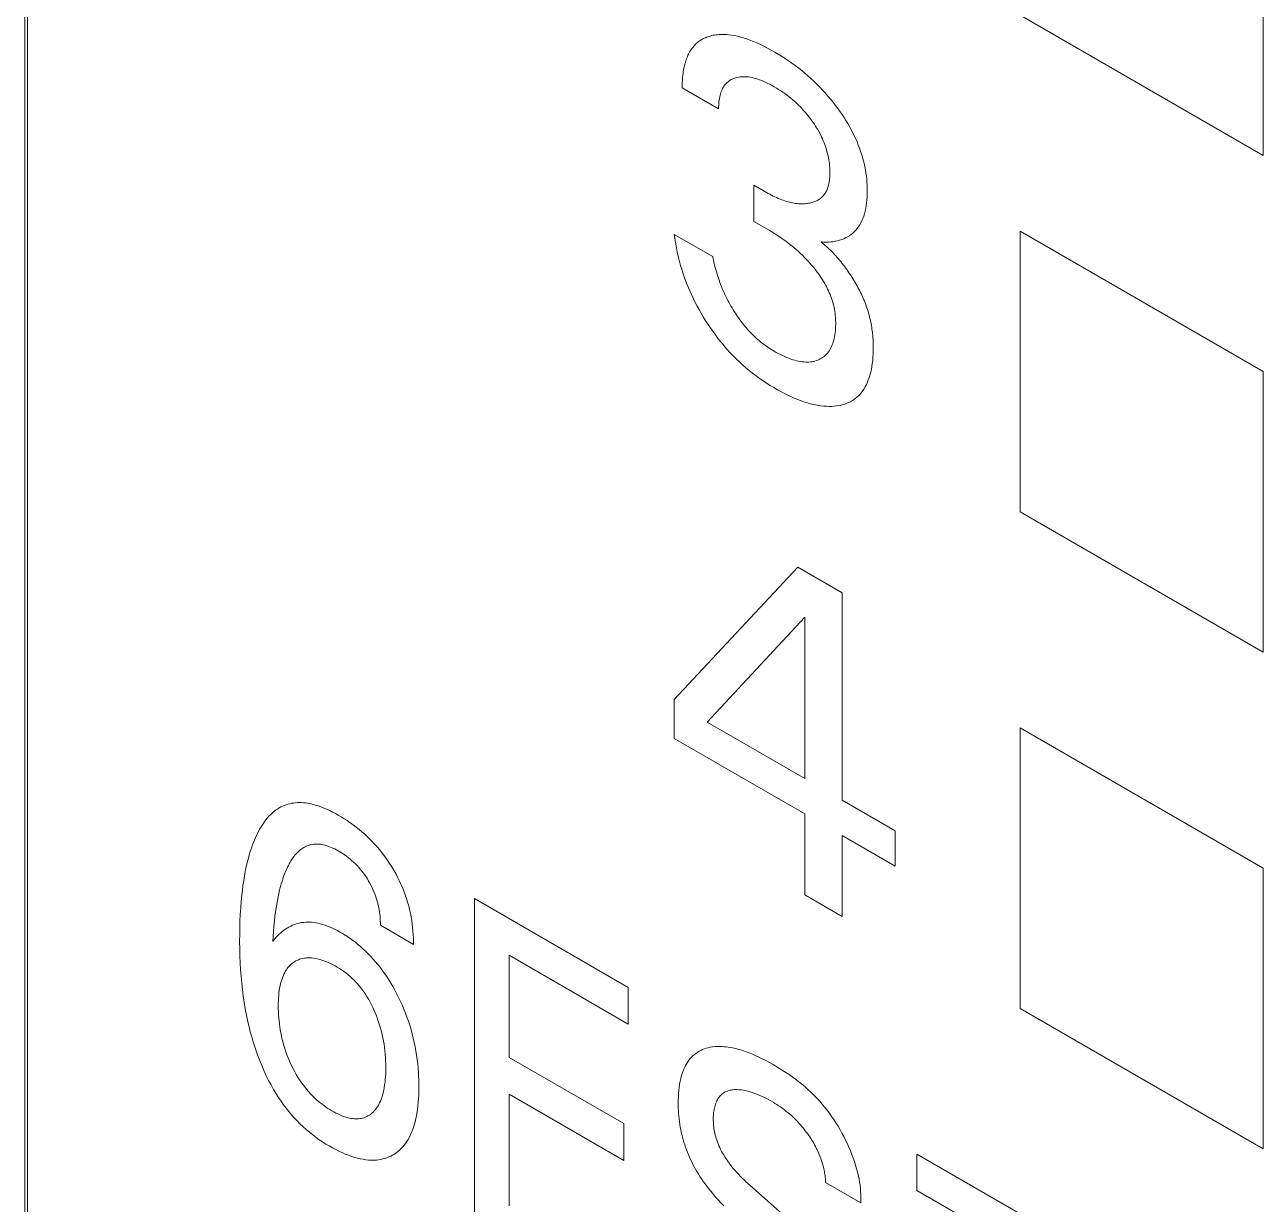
# Model space of a CAD drawing. Header units: inches. Extents: x 67578 to 72421, y -34894 to -31675.
# Drawn here: x 69293.01 to 69300.46, y -33419.61 to -33412.52 of the extents above; entities that cross this region are included whole.
import ezdxf

# ---------------------------------------------------------------- set-up
doc = ezdxf.new("R2010")
doc.units = ezdxf.units.IN
doc.header["$MEASUREMENT"] = 0

# ---------------------------------------------------------------- blocks, each defined once
blk = doc.blocks.new('ET200S')
at = {"lineweight": 0}
for p, q in [((97.9374, -46.5611), (97.9374, 18.9224)), ((97.9268, 18.8534), (97.9268, -46.6301)), ((102.6109, -41.2819), (102.6109, -40.2205)), ((101.6917, -40.7512), (102.6109, -41.2819)), ((100.4877, -40.8433), (100.4835, -40.8458)), ((100.492, -40.8409), (100.4877, -40.8433)), ((100.4964, -40.8387), (100.492, -40.8409)), ((100.5009, -40.8367), (100.4964, -40.8387)), ((100.5054, -40.8348), (100.5009, -40.8367)), ((100.5101, -40.8331), (100.5054, -40.8348)), ((100.5148, -40.8316), (100.5101, -40.8331)), ((100.5196, -40.8302), (100.5148, -40.8316)), ((100.5249, -40.8288), (100.5196, -40.8302)), ((100.5303, -40.8276), (100.5249, -40.8288)), ((100.5358, -40.8266), (100.5303, -40.8276)), ((100.5413, -40.8258), (100.5358, -40.8266)), ((100.547, -40.8251), (100.5413, -40.8258)), ((100.5527, -40.8246), (100.547, -40.8251)), ((100.5584, -40.8243), (100.5527, -40.8246)), ((100.5642, -40.8242), (100.5584, -40.8243)), ((100.5701, -40.8242), (100.5642, -40.8242)), ((100.576, -40.8244), (100.5701, -40.8242)), ((100.582, -40.8248), (100.576, -40.8244)), ((100.5881, -40.8253), (100.582, -40.8248)), ((100.5993, -40.8268), (100.5881, -40.8253)), ((100.6107, -40.8287), (100.5993, -40.8268)), ((100.6222, -40.8312), (100.6107, -40.8287)), ((100.6338, -40.8341), (100.6222, -40.8312)), ((100.6456, -40.8375), (100.6338, -40.8341)), ((100.6574, -40.8413), (100.6456, -40.8375)), ((100.6692, -40.8456), (100.6574, -40.8413)), ((100.4426, -40.8889), (100.44, -40.8936)), ((100.4453, -40.8845), (100.4426, -40.8889)), ((100.4481, -40.8801), (100.4453, -40.8845)), ((100.4511, -40.876), (100.4481, -40.8801)), ((100.4542, -40.872), (100.4511, -40.876)), ((100.4574, -40.8681), (100.4542, -40.872)), ((100.4607, -40.8644), (100.4574, -40.8681)), ((100.4642, -40.8609), (100.4607, -40.8644)), ((100.4678, -40.8575), (100.4642, -40.8609)), ((100.4716, -40.8543), (100.4678, -40.8575)), ((100.4755, -40.8513), (100.4716, -40.8543)), ((100.4794, -40.8485), (100.4755, -40.8513)), ((100.4835, -40.8458), (100.4794, -40.8485)), ((100.6826, -40.8508), (100.6692, -40.8456)), ((100.6959, -40.8565), (100.6826, -40.8508)), ((100.7093, -40.8626), (100.6959, -40.8565)), ((100.7227, -40.8691), (100.7093, -40.8626)), ((100.7362, -40.876), (100.7227, -40.8691)), ((100.7496, -40.8833), (100.7362, -40.876)), ((100.7631, -40.8909), (100.7496, -40.8833)), ((100.7762, -40.8986), (100.7631, -40.8909)), ((100.4237, -40.9355), (100.4222, -40.9414)), ((100.4254, -40.9297), (100.4237, -40.9355)), ((100.4271, -40.9242), (100.4254, -40.9297)), ((100.4289, -40.9187), (100.4271, -40.9242)), ((100.4309, -40.9134), (100.4289, -40.9187)), ((100.433, -40.9083), (100.4309, -40.9134)), ((100.4352, -40.9032), (100.433, -40.9083)), ((100.4376, -40.8983), (100.4352, -40.9032)), ((100.44, -40.8936), (100.4376, -40.8983)), ((100.7892, -40.9066), (100.7762, -40.8986)), ((100.8022, -40.9149), (100.7892, -40.9066)), ((100.8152, -40.9236), (100.8022, -40.9149)), ((100.8281, -40.9327), (100.8152, -40.9236)), ((100.841, -40.942), (100.8281, -40.9327)), ((100.415, -40.9853), (100.4145, -40.9919)), ((100.4157, -40.9787), (100.415, -40.9853)), ((100.4164, -40.9723), (100.4157, -40.9787)), ((100.4174, -40.9659), (100.4164, -40.9723)), ((100.4184, -40.9596), (100.4174, -40.9659)), ((100.4195, -40.9534), (100.4184, -40.9596)), ((100.4208, -40.9473), (100.4195, -40.9534)), ((100.4222, -40.9414), (100.4208, -40.9473)), ((100.6214, -40.9867), (100.6272, -40.9855)), ((100.6272, -40.9855), (100.6331, -40.9847)), ((100.6331, -40.9847), (100.6391, -40.9842)), ((100.6391, -40.9842), (100.6452, -40.9839)), ((100.6452, -40.9839), (100.6514, -40.984)), ((100.6514, -40.984), (100.6577, -40.9844)), ((100.6577, -40.9844), (100.6644, -40.9851)), ((100.6644, -40.9851), (100.6713, -40.9861)), ((100.8539, -40.9518), (100.841, -40.942)), ((100.8656, -40.9611), (100.8539, -40.9518)), ((100.8772, -40.9706), (100.8656, -40.9611)), ((100.8887, -40.9805), (100.8772, -40.9706)), ((100.9002, -40.9907), (100.8887, -40.9805)), ((100.4136, -41.0121), (100.4135, -41.019)), ((100.4135, -41.019), (100.4136, -41.0259)), ((100.4138, -41.0053), (100.4136, -41.0121)), ((100.5511, -41.1053), (100.4136, -41.0259)), ((100.4141, -40.9986), (100.4138, -41.0053)), ((100.4145, -40.9919), (100.4141, -40.9986)), ((100.5639, -41.0335), (100.5661, -41.0289)), ((100.5661, -41.0289), (100.5685, -41.0245)), ((100.5685, -41.0245), (100.5711, -41.0204)), ((100.5711, -41.0204), (100.5738, -41.0164)), ((100.5738, -41.0164), (100.5768, -41.0127)), ((100.5768, -41.0127), (100.5799, -41.0093)), ((100.5799, -41.0093), (100.5833, -41.0059)), ((100.5833, -41.0059), (100.5868, -41.0029)), ((100.5868, -41.0029), (100.5905, -41.0001)), ((100.5905, -41.0001), (100.5944, -40.9975)), ((100.5944, -40.9975), (100.5984, -40.9952)), ((100.5984, -40.9952), (100.6026, -40.9931)), ((100.6026, -40.9931), (100.6069, -40.9912)), ((100.6069, -40.9912), (100.6113, -40.9896)), ((100.6113, -40.9896), (100.6158, -40.9881)), ((100.6158, -40.9881), (100.6214, -40.9867)), ((100.6713, -40.9861), (100.6781, -40.9875)), ((100.6781, -40.9875), (100.6851, -40.9891)), ((100.6851, -40.9891), (100.6921, -40.991)), ((100.6921, -40.991), (100.6992, -40.9932)), ((100.6992, -40.9932), (100.7063, -40.9957)), ((100.7063, -40.9957), (100.7142, -40.9986)), ((100.7142, -40.9986), (100.722, -41.0019)), ((100.722, -41.0019), (100.7299, -41.0054)), ((100.7299, -41.0054), (100.7378, -41.0092)), ((100.7378, -41.0092), (100.7457, -41.0133)), ((100.7457, -41.0133), (100.7537, -41.0175)), ((100.7537, -41.0175), (100.7616, -41.022)), ((100.7616, -41.022), (100.7697, -41.0268)), ((100.7697, -41.0268), (100.7778, -41.0318)), ((100.7778, -41.0318), (100.7859, -41.037)), ((100.9115, -41.0013), (100.9002, -40.9907)), ((100.9227, -41.0122), (100.9115, -41.0013)), ((100.9338, -41.0234), (100.9227, -41.0122)), ((100.9442, -41.0343), (100.9338, -41.0234)), ((100.5517, -41.0851), (100.5523, -41.0786)), ((100.5523, -41.0786), (100.5531, -41.0722)), ((100.5531, -41.0722), (100.5541, -41.066)), ((100.5541, -41.066), (100.5553, -41.0599)), ((100.5553, -41.0599), (100.5567, -41.054)), ((100.5567, -41.054), (100.5583, -41.0483)), ((100.5583, -41.0483), (100.56, -41.0432)), ((100.56, -41.0432), (100.5619, -41.0382)), ((100.5619, -41.0382), (100.5639, -41.0335)), ((100.7859, -41.037), (100.794, -41.0424)), ((100.794, -41.0424), (100.8021, -41.0481)), ((100.8021, -41.0481), (100.8101, -41.054)), ((100.8101, -41.054), (100.8181, -41.0602)), ((100.8181, -41.0602), (100.8253, -41.066)), ((100.8253, -41.066), (100.8324, -41.072)), ((100.8324, -41.072), (100.8395, -41.0782)), ((100.8395, -41.0782), (100.8466, -41.0847)), ((100.9544, -41.0455), (100.9442, -41.0343)), ((100.9645, -41.057), (100.9544, -41.0455)), ((100.9744, -41.0688), (100.9645, -41.057)), ((100.9841, -41.0808), (100.9744, -41.0688)), ((100.5511, -41.0985), (100.5513, -41.0917)), ((100.5511, -41.1053), (100.5511, -41.0985)), ((100.5513, -41.0917), (100.5517, -41.0851)), ((100.8466, -41.0847), (100.8535, -41.0913)), ((100.8535, -41.0913), (100.8604, -41.0982)), ((100.8604, -41.0982), (100.8672, -41.1053)), ((100.8672, -41.1053), (100.8727, -41.1113)), ((100.8727, -41.1113), (100.8782, -41.1175)), ((100.8782, -41.1175), (100.8835, -41.1238)), ((100.8835, -41.1238), (100.8888, -41.1303)), ((100.9936, -41.0932), (100.9841, -41.0808)), ((101.0029, -41.1057), (100.9936, -41.0932)), ((101.0106, -41.1165), (101.0029, -41.1057)), ((101.0181, -41.1274), (101.0106, -41.1165)), ((100.8888, -41.1303), (100.894, -41.1369)), ((100.894, -41.1369), (100.8991, -41.1436)), ((100.8991, -41.1436), (100.9041, -41.1504)), ((100.9041, -41.1504), (100.909, -41.1574)), ((100.909, -41.1574), (100.9134, -41.164)), ((100.9134, -41.164), (100.9177, -41.1706)), ((100.9177, -41.1706), (100.9219, -41.1774)), ((101.0254, -41.1385), (101.0181, -41.1274)), ((101.0324, -41.1497), (101.0254, -41.1385)), ((101.0393, -41.1611), (101.0324, -41.1497)), ((101.046, -41.1726), (101.0393, -41.1611)), ((101.0524, -41.1843), (101.046, -41.1726)), ((100.9219, -41.1774), (100.926, -41.1842)), ((100.926, -41.1842), (100.9299, -41.1911)), ((100.9299, -41.1911), (100.9337, -41.198)), ((100.9337, -41.198), (100.9373, -41.2051)), ((100.9373, -41.2051), (100.9408, -41.2122)), ((100.9408, -41.2122), (100.944, -41.2193)), ((100.944, -41.2193), (100.9471, -41.2264)), ((101.0585, -41.196), (101.0524, -41.1843)), ((101.0643, -41.2079), (101.0585, -41.196)), ((101.0696, -41.2193), (101.0643, -41.2079)), ((101.0746, -41.2308), (101.0696, -41.2193)), ((100.9471, -41.2264), (100.95, -41.2336)), ((100.95, -41.2336), (100.9527, -41.2407)), ((100.9527, -41.2407), (100.9552, -41.2479)), ((100.9552, -41.2479), (100.9575, -41.2551)), ((100.9575, -41.2551), (100.9597, -41.2622)), ((100.9597, -41.2622), (100.9617, -41.2694)), ((101.0793, -41.2423), (101.0746, -41.2308)), ((101.0837, -41.2538), (101.0793, -41.2423)), ((101.0878, -41.2654), (101.0837, -41.2538)), ((101.0916, -41.2769), (101.0878, -41.2654)), ((100.9617, -41.2694), (100.9635, -41.2765)), ((100.9635, -41.2765), (100.9651, -41.2835)), ((100.9651, -41.2835), (100.9667, -41.2912)), ((100.9667, -41.2912), (100.968, -41.2989)), ((100.968, -41.2989), (100.9692, -41.3064)), ((100.9692, -41.3064), (100.9702, -41.3139)), ((101.0951, -41.2884), (101.0916, -41.2769)), ((101.0983, -41.2999), (101.0951, -41.2884)), ((101.1011, -41.3114), (101.0983, -41.2999)), ((101.1038, -41.3235), (101.1011, -41.3114)), ((100.9702, -41.3139), (100.9709, -41.3213)), ((100.9709, -41.3213), (100.9715, -41.3287)), ((100.9715, -41.3287), (100.9719, -41.3359)), ((100.9718, -41.3604), (100.9715, -41.3654)), ((100.972, -41.3553), (100.9718, -41.3604)), ((100.9719, -41.3359), (100.9721, -41.343)), ((100.9721, -41.3501), (100.972, -41.3553)), ((100.9721, -41.343), (100.9721, -41.3501)), ((101.1062, -41.3355), (101.1038, -41.3235)), ((101.1082, -41.3473), (101.1062, -41.3355)), ((101.1098, -41.3591), (101.1082, -41.3473)), ((101.1111, -41.3708), (101.1098, -41.3591)), ((100.6842, -41.3939), (100.7316, -41.4213)), ((100.6842, -41.5311), (100.6842, -41.3939)), ((100.9632, -41.4066), (100.9616, -41.4104)), ((100.9646, -41.4025), (100.9632, -41.4066)), ((100.9659, -41.3982), (100.9646, -41.4025)), ((100.9671, -41.3939), (100.9659, -41.3982)), ((100.9681, -41.3894), (100.9671, -41.3939)), ((100.969, -41.3848), (100.9681, -41.3894)), ((100.9698, -41.3801), (100.969, -41.3848)), ((100.9705, -41.3753), (100.9698, -41.3801)), ((100.971, -41.3704), (100.9705, -41.3753)), ((100.9715, -41.3654), (100.971, -41.3704)), ((101.1122, -41.3823), (101.1111, -41.3708)), ((101.1129, -41.3937), (101.1122, -41.3823)), ((101.1133, -41.405), (101.1129, -41.3937)), ((101.1134, -41.4161), (101.1133, -41.405)), ((100.738, -41.425), (100.7316, -41.4213)), ((100.7445, -41.4285), (100.738, -41.425)), ((100.751, -41.4319), (100.7445, -41.4285)), ((100.7575, -41.4352), (100.751, -41.4319)), ((100.764, -41.4383), (100.7575, -41.4352)), ((100.7705, -41.4413), (100.764, -41.4383)), ((100.7769, -41.4441), (100.7705, -41.4413)), ((100.7834, -41.4467), (100.7769, -41.4441)), ((100.7898, -41.4492), (100.7834, -41.4467)), ((100.7958, -41.4514), (100.7898, -41.4492)), ((100.8019, -41.4534), (100.7958, -41.4514)), ((100.8079, -41.4553), (100.8019, -41.4534)), ((100.9228, -41.4527), (100.9192, -41.4544)), ((100.9263, -41.4508), (100.9228, -41.4527)), ((100.9298, -41.4487), (100.9263, -41.4508)), ((100.9331, -41.4464), (100.9298, -41.4487)), ((100.9364, -41.444), (100.9331, -41.4464)), ((100.9392, -41.4417), (100.9364, -41.444)), ((100.9419, -41.4392), (100.9392, -41.4417)), ((100.9446, -41.4366), (100.9419, -41.4392)), ((100.9471, -41.4338), (100.9446, -41.4366)), ((100.9495, -41.4309), (100.9471, -41.4338)), ((100.9518, -41.4278), (100.9495, -41.4309)), ((100.954, -41.4246), (100.9518, -41.4278)), ((100.9561, -41.4213), (100.954, -41.4246)), ((100.9581, -41.4178), (100.9561, -41.4213)), ((100.9599, -41.4142), (100.9581, -41.4178)), ((100.9616, -41.4104), (100.9599, -41.4142)), ((101.1109, -41.4614), (101.112, -41.4504)), ((101.112, -41.4504), (101.1128, -41.4392)), ((101.1128, -41.4392), (101.1133, -41.4277)), ((101.1133, -41.4277), (101.1134, -41.4161)), ((100.8138, -41.457), (100.8079, -41.4553)), ((100.8198, -41.4585), (100.8138, -41.457)), ((100.8257, -41.4599), (100.8198, -41.4585)), ((100.8316, -41.4611), (100.8257, -41.4599)), ((100.8374, -41.4621), (100.8316, -41.4611)), ((100.8431, -41.4629), (100.8374, -41.4621)), ((100.8488, -41.4636), (100.8431, -41.4629)), ((100.8543, -41.4641), (100.8488, -41.4636)), ((100.8599, -41.4644), (100.8543, -41.4641)), ((100.8653, -41.4645), (100.8599, -41.4644)), ((100.8707, -41.4645), (100.8653, -41.4645)), ((100.8761, -41.4642), (100.8707, -41.4645)), ((100.8813, -41.4638), (100.8761, -41.4642)), ((100.8865, -41.4633), (100.8813, -41.4638)), ((100.8917, -41.4625), (100.8865, -41.4633)), ((100.8958, -41.4617), (100.8917, -41.4625)), ((100.8998, -41.4609), (100.8958, -41.4617)), ((100.9038, -41.4598), (100.8998, -41.4609)), ((100.9078, -41.4587), (100.9038, -41.4598)), ((100.9116, -41.4574), (100.9078, -41.4587)), ((100.9154, -41.456), (100.9116, -41.4574)), ((100.9192, -41.4544), (100.9154, -41.456)), ((101.1026, -41.5024), (101.1053, -41.4926)), ((101.1053, -41.4926), (101.1075, -41.4825)), ((101.1075, -41.4825), (101.1094, -41.4721)), ((101.1094, -41.4721), (101.1109, -41.4614)), ((100.7421, -41.5645), (100.6842, -41.5311)), ((101.0804, -41.5506), (101.085, -41.5435)), ((101.085, -41.5435), (101.0892, -41.536)), ((101.0892, -41.536), (101.0931, -41.5281)), ((101.0931, -41.5281), (101.0966, -41.5199)), ((101.0966, -41.5199), (101.0998, -41.5113)), ((101.0998, -41.5113), (101.1026, -41.5024)), ((100.3835, -41.5806), (100.5286, -41.6643)), ((100.3835, -41.5806), (100.3854, -41.5948)), ((100.7421, -41.5645), (100.7526, -41.5707)), ((100.7526, -41.5707), (100.763, -41.5771)), ((100.763, -41.5771), (100.7735, -41.5838)), ((100.7735, -41.5838), (100.784, -41.5907)), ((100.784, -41.5907), (100.7944, -41.598)), ((101.0241, -41.5967), (101.0314, -41.5932)), ((101.0314, -41.5932), (101.0386, -41.5894)), ((101.0386, -41.5894), (101.0455, -41.5852)), ((101.0455, -41.5852), (101.0522, -41.5804)), ((101.0522, -41.5804), (101.0585, -41.5753)), ((101.0585, -41.5753), (101.0646, -41.5697)), ((101.0646, -41.5697), (101.0703, -41.5636)), ((101.0703, -41.5636), (101.0755, -41.5573)), ((101.0755, -41.5573), (101.0804, -41.5506)), ((102.6109, -42.0984), (101.6917, -41.5677)), ((101.6917, -41.5677), (101.6917, -42.6292)), ((100.3854, -41.5948), (100.3875, -41.6092)), ((100.3875, -41.6092), (100.39, -41.6237)), ((100.39, -41.6237), (100.3929, -41.6384)), ((100.3929, -41.6384), (100.396, -41.6531)), ((100.7944, -41.598), (100.8048, -41.6055)), ((100.8048, -41.6055), (100.8129, -41.6116)), ((100.8129, -41.6116), (100.821, -41.6179)), ((100.821, -41.6179), (100.829, -41.6244)), ((100.829, -41.6244), (100.837, -41.6311)), ((100.837, -41.6311), (100.845, -41.6379)), ((100.845, -41.6379), (100.8528, -41.645)), ((100.939, -41.6088), (100.9483, -41.6093)), ((100.9441, -41.6129), (100.939, -41.6088)), ((100.9492, -41.6172), (100.9441, -41.6129)), ((100.9483, -41.6093), (100.9574, -41.6095)), ((100.9542, -41.6216), (100.9492, -41.6172)), ((100.9593, -41.6261), (100.9542, -41.6216)), ((100.9574, -41.6095), (100.9663, -41.6093)), ((100.9643, -41.6308), (100.9593, -41.6261)), ((100.9693, -41.6356), (100.9643, -41.6308)), ((100.9663, -41.6093), (100.9751, -41.6087)), ((100.9743, -41.6404), (100.9693, -41.6356)), ((100.9792, -41.6454), (100.9743, -41.6404)), ((100.9751, -41.6087), (100.9837, -41.6077)), ((100.9837, -41.6077), (100.9921, -41.6062)), ((100.9921, -41.6062), (101.0004, -41.6044)), ((101.0004, -41.6044), (101.0085, -41.6023)), ((101.0085, -41.6023), (101.0165, -41.5996)), ((101.0165, -41.5996), (101.0241, -41.5967)), ((100.396, -41.6531), (100.3995, -41.668)), ((100.3995, -41.668), (100.4033, -41.6829)), ((100.4033, -41.6829), (100.4075, -41.6978)), ((100.5302, -41.6724), (100.5286, -41.6643)), ((100.532, -41.6805), (100.5302, -41.6724)), ((100.5338, -41.6887), (100.532, -41.6805)), ((100.8528, -41.645), (100.8607, -41.6523)), ((100.8607, -41.6523), (100.8679, -41.6592)), ((100.8679, -41.6592), (100.8751, -41.6663)), ((100.8751, -41.6663), (100.8822, -41.6736)), ((100.8822, -41.6736), (100.8892, -41.6811)), ((100.8892, -41.6811), (100.8961, -41.6888)), ((100.9841, -41.6505), (100.9792, -41.6454)), ((100.989, -41.6557), (100.9841, -41.6505)), ((100.9939, -41.661), (100.989, -41.6557)), ((100.9987, -41.6664), (100.9939, -41.661)), ((101.0035, -41.6719), (100.9987, -41.6664)), ((101.0082, -41.6775), (101.0035, -41.6719)), ((101.0129, -41.6832), (101.0082, -41.6775)), ((101.0176, -41.689), (101.0129, -41.6832)), ((100.4075, -41.6978), (100.4117, -41.7119)), ((100.4117, -41.7119), (100.4162, -41.726)), ((100.4162, -41.726), (100.421, -41.7401)), ((100.5358, -41.6969), (100.5338, -41.6887)), ((100.538, -41.7052), (100.5358, -41.6969)), ((100.5402, -41.7134), (100.538, -41.7052)), ((100.5426, -41.7217), (100.5402, -41.7134)), ((100.5451, -41.73), (100.5426, -41.7217)), ((100.5477, -41.7383), (100.5451, -41.73)), ((100.8961, -41.6888), (100.903, -41.6966)), ((100.903, -41.6966), (100.9097, -41.7047)), ((100.9097, -41.7047), (100.9149, -41.711)), ((100.9149, -41.711), (100.9199, -41.7175)), ((100.9199, -41.7175), (100.9249, -41.7241)), ((100.9249, -41.7241), (100.9298, -41.7309)), ((100.9298, -41.7309), (100.9346, -41.7377)), ((101.0221, -41.6948), (101.0176, -41.689)), ((101.0267, -41.7007), (101.0221, -41.6948)), ((101.0312, -41.7067), (101.0267, -41.7007)), ((101.0356, -41.7128), (101.0312, -41.7067)), ((101.0399, -41.7189), (101.0356, -41.7128)), ((101.0442, -41.7251), (101.0399, -41.7189)), ((101.0484, -41.7313), (101.0442, -41.7251)), ((101.0524, -41.7373), (101.0484, -41.7313)), ((100.421, -41.7401), (100.426, -41.7541)), ((100.426, -41.7541), (100.4314, -41.7682)), ((100.4314, -41.7682), (100.4371, -41.7822)), ((100.5503, -41.7461), (100.5477, -41.7383)), ((100.553, -41.7538), (100.5503, -41.7461)), ((100.5558, -41.7615), (100.553, -41.7538)), ((100.5587, -41.7693), (100.5558, -41.7615)), ((100.5617, -41.777), (100.5587, -41.7693)), ((100.5649, -41.7847), (100.5617, -41.777)), ((100.9346, -41.7377), (100.9393, -41.7446)), ((100.9393, -41.7446), (100.9438, -41.7516)), ((100.9438, -41.7516), (100.9482, -41.7588)), ((100.9482, -41.7588), (100.9524, -41.766)), ((100.9524, -41.766), (100.9565, -41.7733)), ((100.9565, -41.7733), (100.9601, -41.7801)), ((100.9601, -41.7801), (100.9635, -41.787)), ((101.0563, -41.7434), (101.0524, -41.7373)), ((101.0601, -41.7495), (101.0563, -41.7434)), ((101.0639, -41.7557), (101.0601, -41.7495)), ((101.0675, -41.7619), (101.0639, -41.7557)), ((101.0711, -41.7681), (101.0675, -41.7619)), ((101.0746, -41.7744), (101.0711, -41.7681)), ((101.0781, -41.7806), (101.0746, -41.7744)), ((101.0814, -41.787), (101.0781, -41.7806)), ((100.4371, -41.7822), (100.4431, -41.7962)), ((100.4431, -41.7962), (100.4493, -41.8101)), ((100.4493, -41.8101), (100.4559, -41.8239)), ((100.4559, -41.8239), (100.4627, -41.8376)), ((100.5681, -41.7924), (100.5649, -41.7847)), ((100.5715, -41.8), (100.5681, -41.7924)), ((100.575, -41.8076), (100.5715, -41.8)), ((100.5785, -41.815), (100.575, -41.8076)), ((100.5822, -41.8223), (100.5785, -41.815)), ((100.5859, -41.8296), (100.5822, -41.8223)), ((100.9635, -41.787), (100.9667, -41.7939)), ((100.9667, -41.7939), (100.9698, -41.8008)), ((100.9698, -41.8008), (100.9728, -41.8078)), ((100.9728, -41.8078), (100.9755, -41.8148)), ((100.9755, -41.8148), (100.9781, -41.8218)), ((100.9781, -41.8218), (100.9804, -41.8288)), ((100.9804, -41.8288), (100.9826, -41.8358)), ((101.0847, -41.7933), (101.0814, -41.787)), ((101.0878, -41.7997), (101.0847, -41.7933)), ((101.0909, -41.8061), (101.0878, -41.7997)), ((101.0939, -41.8125), (101.0909, -41.8061)), ((101.0968, -41.8189), (101.0939, -41.8125)), ((101.0996, -41.8254), (101.0968, -41.8189)), ((101.1023, -41.8318), (101.0996, -41.8254)), ((100.4627, -41.8376), (100.4698, -41.8512)), ((100.4698, -41.8512), (100.4772, -41.8647)), ((100.4772, -41.8647), (100.4848, -41.8781)), ((100.5898, -41.8368), (100.5859, -41.8296)), ((100.5937, -41.844), (100.5898, -41.8368)), ((100.5978, -41.8511), (100.5937, -41.844)), ((100.6019, -41.8582), (100.5978, -41.8511)), ((100.6062, -41.8652), (100.6019, -41.8582)), ((100.6105, -41.8722), (100.6062, -41.8652)), ((100.6146, -41.8786), (100.6105, -41.8722)), ((100.9826, -41.8358), (100.9845, -41.8428)), ((100.9845, -41.8428), (100.9864, -41.8501)), ((100.9864, -41.8501), (100.988, -41.8573)), ((100.988, -41.8573), (100.9894, -41.8645)), ((100.9894, -41.8645), (100.9906, -41.8716)), ((100.9906, -41.8716), (100.9916, -41.8787)), ((101.1049, -41.8383), (101.1023, -41.8318)), ((101.1073, -41.8448), (101.1049, -41.8383)), ((101.1097, -41.8512), (101.1073, -41.8448)), ((101.112, -41.8577), (101.1097, -41.8512)), ((101.1141, -41.8641), (101.112, -41.8577)), ((101.1162, -41.871), (101.1141, -41.8641)), ((101.1182, -41.8778), (101.1162, -41.871)), ((100.4848, -41.8781), (100.4927, -41.8913)), ((100.4927, -41.8913), (100.5007, -41.9044)), ((100.5007, -41.9044), (100.509, -41.9173)), ((100.509, -41.9173), (100.5188, -41.932)), ((100.6188, -41.8849), (100.6146, -41.8786)), ((100.6231, -41.8911), (100.6188, -41.8849)), ((100.6274, -41.8973), (100.6231, -41.8911)), ((100.6318, -41.9034), (100.6274, -41.8973)), ((100.6363, -41.9094), (100.6318, -41.9034)), ((100.6409, -41.9154), (100.6363, -41.9094)), ((100.6455, -41.9212), (100.6409, -41.9154)), ((100.6502, -41.9269), (100.6455, -41.9212)), ((100.9916, -41.8787), (100.9924, -41.8857)), ((100.9924, -41.8857), (100.993, -41.8926)), ((100.993, -41.8926), (100.9934, -41.8995)), ((100.9934, -41.8995), (100.9937, -41.9063)), ((100.9937, -41.9063), (100.9939, -41.913)), ((100.9939, -41.9211), (100.9937, -41.929)), ((100.9939, -41.913), (100.9939, -41.9211)), ((101.1201, -41.8846), (101.1182, -41.8778)), ((101.1219, -41.8914), (101.1201, -41.8846)), ((101.1236, -41.8982), (101.1219, -41.8914)), ((101.1251, -41.9049), (101.1236, -41.8982)), ((101.1265, -41.9117), (101.1251, -41.9049)), ((101.1278, -41.9184), (101.1265, -41.9117)), ((101.129, -41.9251), (101.1278, -41.9184)), ((100.5188, -41.932), (100.5289, -41.9464)), ((100.5289, -41.9464), (100.5392, -41.9605)), ((100.5392, -41.9605), (100.5497, -41.9744)), ((100.655, -41.9326), (100.6502, -41.9269)), ((100.6598, -41.9381), (100.655, -41.9326)), ((100.6646, -41.9435), (100.6598, -41.9381)), ((100.6695, -41.9487), (100.6646, -41.9435)), ((100.6745, -41.9539), (100.6695, -41.9487)), ((100.6795, -41.9589), (100.6745, -41.9539)), ((100.6845, -41.9639), (100.6795, -41.9589)), ((100.6896, -41.9687), (100.6845, -41.9639)), ((100.6947, -41.9734), (100.6896, -41.9687)), ((100.9896, -41.9666), (100.9881, -41.9737)), ((100.9908, -41.9594), (100.9896, -41.9666)), ((100.9919, -41.9521), (100.9908, -41.9594)), ((100.9927, -41.9445), (100.9919, -41.9521)), ((100.9933, -41.9369), (100.9927, -41.9445)), ((100.9937, -41.929), (100.9933, -41.9369)), ((101.1301, -41.9318), (101.129, -41.9251)), ((101.1311, -41.9384), (101.1301, -41.9318)), ((101.132, -41.945), (101.1311, -41.9384)), ((101.1328, -41.9516), (101.132, -41.945)), ((101.1342, -41.9658), (101.1328, -41.9516)), ((101.1351, -41.9798), (101.1342, -41.9658)), ((100.5497, -41.9744), (100.5605, -41.9879)), ((100.5605, -41.9879), (100.5715, -42.0012)), ((100.5715, -42.0012), (100.5826, -42.0141)), ((100.5826, -42.0141), (100.5941, -42.0267)), ((100.6999, -41.9779), (100.6947, -41.9734)), ((100.7051, -41.9823), (100.6999, -41.9779)), ((100.7112, -41.9873), (100.7051, -41.9823)), ((100.7173, -41.9922), (100.7112, -41.9873)), ((100.7235, -41.9968), (100.7173, -41.9922)), ((100.7297, -42.0013), (100.7235, -41.9968)), ((100.7359, -42.0057), (100.7297, -42.0013)), ((100.7421, -42.0098), (100.7359, -42.0057)), ((100.7484, -42.0139), (100.7421, -42.0098)), ((100.7546, -42.0178), (100.7484, -42.0139)), ((100.9731, -42.0141), (100.9702, -42.019)), ((100.9758, -42.009), (100.9731, -42.0141)), ((100.9783, -42.0037), (100.9758, -42.009)), ((100.9806, -41.9982), (100.9783, -42.0037)), ((100.9827, -41.9925), (100.9806, -41.9982)), ((100.9846, -41.9866), (100.9827, -41.9925)), ((100.9864, -41.9805), (100.9846, -41.9866)), ((100.9881, -41.9737), (100.9864, -41.9805)), ((101.1357, -41.9936), (101.1351, -41.9798)), ((101.136, -42.0072), (101.1357, -41.9936)), ((101.1359, -42.0198), (101.136, -42.0072)), ((100.5941, -42.0267), (100.6057, -42.0391)), ((100.6057, -42.0391), (100.6176, -42.051)), ((100.6176, -42.051), (100.6295, -42.0625)), ((100.6295, -42.0625), (100.6416, -42.0737)), ((100.7609, -42.0215), (100.7546, -42.0178)), ((100.7689, -42.0261), (100.7609, -42.0215)), ((100.7769, -42.0305), (100.7689, -42.0261)), ((100.7849, -42.0346), (100.7769, -42.0305)), ((100.7929, -42.0385), (100.7849, -42.0346)), ((100.8009, -42.0421), (100.7929, -42.0385)), ((100.8089, -42.0455), (100.8009, -42.0421)), ((100.8168, -42.0486), (100.8089, -42.0455)), ((100.8247, -42.0515), (100.8168, -42.0486)), ((100.8318, -42.0538), (100.8247, -42.0515)), ((100.8388, -42.0559), (100.8318, -42.0538)), ((100.8458, -42.0578), (100.8388, -42.0559)), ((100.8528, -42.0593), (100.8458, -42.0578)), ((100.8597, -42.0606), (100.8528, -42.0593)), ((100.8665, -42.0616), (100.8597, -42.0606)), ((100.8732, -42.0624), (100.8665, -42.0616)), ((100.8798, -42.0628), (100.8732, -42.0624)), ((100.886, -42.0629), (100.8798, -42.0628)), ((100.8921, -42.0627), (100.886, -42.0629)), ((100.8981, -42.0622), (100.8921, -42.0627)), ((100.904, -42.0614), (100.8981, -42.0622)), ((100.9097, -42.0603), (100.904, -42.0614)), ((100.9154, -42.0589), (100.9097, -42.0603)), ((100.9209, -42.0573), (100.9154, -42.0589)), ((100.9262, -42.0553), (100.9209, -42.0573)), ((100.931, -42.0533), (100.9262, -42.0553)), ((100.9357, -42.051), (100.931, -42.0533)), ((100.9402, -42.0485), (100.9357, -42.051)), ((100.9446, -42.0457), (100.9402, -42.0485)), ((100.9488, -42.0427), (100.9446, -42.0457)), ((100.9528, -42.0394), (100.9488, -42.0427)), ((100.9567, -42.0358), (100.9528, -42.0394)), ((100.9604, -42.032), (100.9567, -42.0358)), ((100.9638, -42.028), (100.9604, -42.032)), ((100.9671, -42.0236), (100.9638, -42.028)), ((100.9702, -42.019), (100.9671, -42.0236)), ((101.1324, -42.0682), (101.1338, -42.0565)), ((101.1338, -42.0565), (101.1348, -42.0445)), ((101.1348, -42.0445), (101.1355, -42.0323)), ((101.1355, -42.0323), (101.1359, -42.0198)), ((100.6416, -42.0737), (100.6538, -42.0845)), ((100.6538, -42.0845), (100.6661, -42.0948)), ((100.6661, -42.0948), (100.6792, -42.1053)), ((100.6792, -42.1053), (100.6925, -42.1154)), ((101.1234, -42.1122), (101.1262, -42.1016)), ((101.1262, -42.1016), (101.1287, -42.0908)), ((101.1287, -42.0908), (101.1307, -42.0796)), ((101.1307, -42.0796), (101.1324, -42.0682)), ((102.6109, -43.1599), (102.6109, -42.0984)), ((100.6925, -42.1154), (100.7058, -42.125)), ((100.7058, -42.125), (100.7191, -42.1343)), ((100.7191, -42.1343), (100.7325, -42.1431)), ((100.7325, -42.1431), (100.7459, -42.1515)), ((100.7459, -42.1515), (100.7594, -42.1595)), ((101.1013, -42.1635), (101.1058, -42.1558)), ((101.1058, -42.1558), (101.11, -42.1478)), ((101.11, -42.1478), (101.1138, -42.1393)), ((101.1138, -42.1393), (101.1173, -42.1306)), ((101.1173, -42.1306), (101.1206, -42.1215)), ((101.1206, -42.1215), (101.1234, -42.1122)), ((100.7594, -42.1595), (100.7739, -42.1678)), ((100.7739, -42.1678), (100.7885, -42.1757)), ((100.7885, -42.1757), (100.8031, -42.1832)), ((100.8031, -42.1832), (100.8176, -42.1902)), ((100.8176, -42.1902), (100.8321, -42.1967)), ((100.8321, -42.1967), (100.8465, -42.2027)), ((100.8465, -42.2027), (100.8608, -42.2083)), ((101.0606, -42.206), (101.0674, -42.2012)), ((101.0674, -42.2012), (101.0739, -42.196)), ((101.0739, -42.196), (101.08, -42.1903)), ((101.08, -42.1903), (101.0859, -42.1842)), ((101.0859, -42.1842), (101.0913, -42.1778)), ((101.0913, -42.1778), (101.0965, -42.1708)), ((101.0965, -42.1708), (101.1013, -42.1635)), ((100.8608, -42.2083), (100.8737, -42.2128)), ((100.8737, -42.2128), (100.8865, -42.2168)), ((100.8865, -42.2168), (100.8992, -42.2204)), ((100.8992, -42.2204), (100.9118, -42.2235)), ((100.9118, -42.2235), (100.9243, -42.2261)), ((100.9243, -42.2261), (100.9366, -42.2281)), ((100.9366, -42.2281), (100.9488, -42.2295)), ((100.9488, -42.2295), (100.9586, -42.2302)), ((100.9586, -42.2302), (100.9684, -42.2306)), ((100.9684, -42.2306), (100.9779, -42.2305)), ((100.9779, -42.2305), (100.9873, -42.2299)), ((100.9873, -42.2299), (100.9966, -42.2289)), ((100.9966, -42.2289), (101.0057, -42.2275)), ((101.0057, -42.2275), (101.0145, -42.2256)), ((101.0145, -42.2256), (101.0232, -42.2233)), ((101.0232, -42.2233), (101.0311, -42.2207)), ((101.0311, -42.2207), (101.0389, -42.2176)), ((101.0389, -42.2176), (101.0464, -42.2142)), ((101.0464, -42.2142), (101.0536, -42.2103)), ((101.0536, -42.2103), (101.0606, -42.206)), ((101.6917, -42.6292), (102.6109, -43.1599)), ((100.3835, -43.3387), (100.8511, -42.8379)), ((100.8511, -42.8379), (101.0187, -42.9347)), ((101.0187, -42.9347), (101.0187, -43.7193)), ((100.8766, -43.0271), (100.5075, -43.4242)), ((100.8766, -43.6373), (100.8766, -43.0271)), ((100.3835, -43.4863), (100.3835, -43.3387)), ((100.5075, -43.4242), (100.8766, -43.6373)), ((102.6109, -43.9764), (101.6917, -43.4457)), ((101.6917, -43.4457), (101.6917, -44.5071)), ((100.8766, -43.771), (100.3835, -43.4863)), ((101.0187, -43.7193), (101.2194, -43.8352)), ((100.8766, -44.0774), (100.8766, -43.771)), ((101.2194, -43.8352), (101.2194, -43.9689)), ((101.2194, -43.9689), (101.0187, -43.853)), ((101.0187, -43.853), (101.0187, -44.1594)), ((102.6109, -45.0378), (102.6109, -43.9764)), ((99.6278, -44.0912), (100.2096, -44.4271)), ((99.6278, -45.316), (99.6278, -44.0912)), ((101.0187, -44.1594), (100.8766, -44.0774)), ((99.3971, -44.2644), (99.2719, -44.1922)), ((100.2096, -44.566), (99.7584, -44.3055)), ((99.7584, -44.3055), (99.7584, -44.6918)), ((100.2096, -44.4271), (100.2096, -44.566)), ((101.6917, -44.5071), (102.6109, -45.0378)), ((99.7584, -44.6918), (100.192, -44.9421)), ((100.192, -45.081), (99.7584, -44.8306)), ((99.7584, -44.8306), (99.7584, -45.2525)), ((100.192, -44.9421), (100.192, -45.081)), ((101.3009, -45.0572), (101.9497, -45.4317)), ((101.3009, -45.1943), (101.3009, -45.0572)), ((100.669, -45.175), (100.8611, -45.3449)), ((101.0884, -45.2409), (100.9558, -45.1644)), ((101.815, -45.4912), (101.3009, -45.1943))]:
    blk.add_line(p, q, dxfattribs=at)
for points in [[(99.3971, -44.2644), (99.397, -44.2521), (99.3966, -44.2396), (99.396, -44.2268), (99.395, -44.2139), (99.3938, -44.2008), (99.3922, -44.1875), (99.3903, -44.1741), (99.388, -44.1605), (99.3853, -44.1467), (99.3822, -44.1329), (99.3788, -44.1189), (99.3749, -44.105), (99.3706, -44.0909), (99.3659, -44.0769), (99.3607, -44.0629), (99.3553, -44.0496), (99.3496, -44.0363), (99.3434, -44.023), (99.3369, -44.0099), (99.33, -43.997), (99.3228, -43.9842), (99.3152, -43.9715), (99.3067, -43.958), (99.2978, -43.9448), (99.2886, -43.9319), (99.2791, -43.9194), (99.2693, -43.9072), (99.2593, -43.8954), (99.25, -43.885), (99.2406, -43.875), (99.231, -43.8653), (99.2213, -43.856), (99.2115, -43.847), (99.2016, -43.8383), (99.1916, -43.83), (99.1804, -43.821), (99.1692, -43.8125), (99.1579, -43.8043), (99.1465, -43.7966), (99.1351, -43.7891), (99.1237, -43.7821), (99.1123, -43.7754), (99.1017, -43.7695), (99.0912, -43.764), (99.0807, -43.7587), (99.0703, -43.7539), (99.0598, -43.7493), (99.0494, -43.7452), (99.0406, -43.742), (99.0318, -43.7391), (99.0231, -43.7365), (99.0144, -43.7342), (99.0058, -43.7323), (98.9973, -43.7307), (98.9889, -43.7295), (98.981, -43.7287), (98.9732, -43.7283), (98.9655, -43.7282), (98.9579, -43.7284), (98.9504, -43.729), (98.9431, -43.7299), (98.9359, -43.7311), (98.9288, -43.7326), (98.9218, -43.7345), (98.9151, -43.7366), (98.9084, -43.7391), (98.9019, -43.7418), (98.8956, -43.7449), (98.8894, -43.7482), (98.8823, -43.7526), (98.8753, -43.7574), (98.8687, -43.7626), (98.8622, -43.7681), (98.856, -43.774), (98.85, -43.7802), (98.8442, -43.7867), (98.8387, -43.7935), (98.8333, -43.8006), (98.8282, -43.808), (98.8232, -43.8156), (98.8185, -43.8234), (98.8139, -43.8314), (98.8082, -43.8422), (98.8028, -43.8532), (98.7977, -43.8646), (98.7929, -43.8762), (98.7883, -43.8881), (98.784, -43.9003), (98.7799, -43.9127), (98.7761, -43.9253), (98.7726, -43.9381), (98.7683, -43.9547), (98.7645, -43.9716), (98.7609, -43.9888), (98.7577, -44.0063), (98.7548, -44.0239), (98.7522, -44.0419), (98.7498, -44.06), (98.7478, -44.0783), (98.7454, -44.1024), (98.7435, -44.1267), (98.742, -44.1513), (98.7408, -44.1761), (98.74, -44.2012), (98.7396, -44.2265), (98.7395, -44.252), (98.7398, -44.2832)], [(98.8646, -44.2539), (98.8659, -44.2345), (98.8673, -44.2152), (98.8689, -44.196), (98.8708, -44.177), (98.8729, -44.1582), (98.8754, -44.1396), (98.8774, -44.1256), (98.8797, -44.1119), (98.8821, -44.0982), (98.8848, -44.0848), (98.8877, -44.0715), (98.8908, -44.0585), (98.8941, -44.0456), (98.8969, -44.0359), (98.8998, -44.0263), (98.9028, -44.0168), (98.906, -44.0075), (98.9095, -43.9984), (98.913, -43.9894), (98.9168, -43.9807), (98.9208, -43.9721), (98.9238, -43.966), (98.927, -43.96), (98.9302, -43.9541), (98.9336, -43.9484), (98.9372, -43.9428), (98.9408, -43.9374), (98.9446, -43.9322), (98.9486, -43.9272), (98.9527, -43.9224), (98.957, -43.9178), (98.9615, -43.9135), (98.9661, -43.9094), (98.9709, -43.9056), (98.9748, -43.9028), (98.9788, -43.9002), (98.9829, -43.8977), (98.9871, -43.8955), (98.9914, -43.8934), (98.9958, -43.8916), (99.0003, -43.89), (99.005, -43.8885), (99.0097, -43.8874), (99.0145, -43.8864), (99.0194, -43.8857), (99.0244, -43.8852), (99.0295, -43.8851), (99.0348, -43.8851), (99.0399, -43.8855), (99.0452, -43.8861), (99.0506, -43.8869), (99.056, -43.888), (99.0614, -43.8893), (99.067, -43.8909), (99.0725, -43.8927), (99.0791, -43.895), (99.0857, -43.8977), (99.0923, -43.9006), (99.099, -43.9037), (99.1056, -43.9071), (99.1123, -43.9108), (99.1188, -43.9146), (99.1253, -43.9186), (99.1318, -43.9229), (99.1383, -43.9274), (99.1447, -43.9321), (99.1511, -43.937), (99.1575, -43.9422), (99.1641, -43.9479), (99.1707, -43.9538), (99.1771, -43.96), (99.1835, -43.9665), (99.1898, -43.9732), (99.1958, -43.9803), (99.2015, -43.9872), (99.207, -43.9944), (99.2124, -44.0017), (99.2175, -44.0093), (99.2225, -44.017), (99.2273, -44.0249), (99.2321, -44.0334), (99.2366, -44.0419), (99.2409, -44.0506), (99.2449, -44.0593), (99.2486, -44.0681), (99.2521, -44.077), (99.2549, -44.085), (99.2575, -44.093), (99.2599, -44.101), (99.262, -44.109), (99.2638, -44.1169), (99.2655, -44.1248), (99.267, -44.1327), (99.2684, -44.1415), (99.2695, -44.1503), (99.2704, -44.1589), (99.2711, -44.1675), (99.2716, -44.1758), (99.2718, -44.1841), (99.2719, -44.1922)], [(99.4171, -44.7783), (99.4165, -44.7629), (99.4156, -44.7472), (99.4144, -44.7314), (99.4129, -44.7154), (99.411, -44.6993), (99.4087, -44.6831), (99.4062, -44.6673), (99.4033, -44.6513), (99.4, -44.6353), (99.3963, -44.6191), (99.3922, -44.6029), (99.3877, -44.5866), (99.3828, -44.5703), (99.3778, -44.5549), (99.3723, -44.5395), (99.3665, -44.5241), (99.3603, -44.5087), (99.3538, -44.4934), (99.3469, -44.4782), (99.3396, -44.463), (99.3329, -44.4499), (99.326, -44.4369), (99.3188, -44.424), (99.3114, -44.4113), (99.3037, -44.3987), (99.2957, -44.3864), (99.2875, -44.3743), (99.279, -44.3624), (99.2705, -44.3511), (99.2617, -44.3401), (99.2527, -44.3294), (99.2436, -44.319), (99.2343, -44.3089), (99.2248, -44.2991), (99.2152, -44.2897), (99.2055, -44.2806), (99.1961, -44.2723), (99.1866, -44.2643), (99.1771, -44.2566), (99.1675, -44.2493), (99.1579, -44.2423), (99.1482, -44.2356), (99.1385, -44.2293), (99.1288, -44.2233), (99.119, -44.2176), (99.1096, -44.2124), (99.1002, -44.2076), (99.0908, -44.203), (99.0814, -44.1989), (99.0721, -44.1951), (99.0628, -44.1917), (99.0536, -44.1887), (99.0445, -44.1862), (99.0355, -44.1841), (99.0275, -44.1826), (99.0197, -44.1815), (99.0119, -44.1807), (99.0043, -44.1803), (98.9967, -44.1802), (98.9893, -44.1805), (98.982, -44.1811), (98.9748, -44.1821), (98.9678, -44.1833), (98.9609, -44.1849), (98.9535, -44.187), (98.9463, -44.1895), (98.9393, -44.1923), (98.9325, -44.1954), (98.9259, -44.1989), (98.9194, -44.2026), (98.9131, -44.2066), (98.9069, -44.2109), (98.9009, -44.2155), (98.8951, -44.2203), (98.8892, -44.2254), (98.8836, -44.2309), (98.8784, -44.2364), (98.8734, -44.2421), (98.8689, -44.2479), (98.8646, -44.2539)], [(98.7398, -44.2832), (98.7405, -44.3084), (98.7415, -44.3338), (98.743, -44.3594), (98.7449, -44.3852), (98.7473, -44.4113), (98.7499, -44.4351), (98.753, -44.4591), (98.7567, -44.4833), (98.7608, -44.5077), (98.7655, -44.5323), (98.7708, -44.557), (98.7751, -44.5757), (98.7799, -44.5945), (98.785, -44.6134), (98.7906, -44.6323), (98.7966, -44.6513), (98.803, -44.6702), (98.8098, -44.6893), (98.8168, -44.7073), (98.8242, -44.7252), (98.832, -44.7431), (98.8403, -44.7609), (98.849, -44.7785), (98.8583, -44.7959), (98.868, -44.8131), (98.8782, -44.83), (98.887, -44.8437), (98.8962, -44.8572), (98.9057, -44.8705), (98.9154, -44.8834), (98.9255, -44.896), (98.9357, -44.9082), (98.9462, -44.92), (98.9569, -44.9314), (98.9677, -44.9424), (98.9796, -44.9537), (98.9916, -44.9646), (99.0038, -44.9748), (99.0161, -44.9846), (99.0284, -44.9939), (99.0409, -45.0028), (99.0534, -45.0111), (99.0659, -45.0191), (99.0784, -45.0266), (99.0906, -45.0335), (99.1027, -45.04), (99.1148, -45.0461), (99.1268, -45.0517), (99.1388, -45.0569), (99.1507, -45.0616), (99.1626, -45.0658), (99.1744, -45.0696), (99.1851, -45.0725), (99.1957, -45.075), (99.2062, -45.077), (99.2166, -45.0786), (99.2269, -45.0796), (99.237, -45.0802), (99.2469, -45.0802), (99.2566, -45.0797), (99.2649, -45.0788), (99.2731, -45.0775), (99.2811, -45.0757), (99.2889, -45.0736), (99.2966, -45.0711), (99.304, -45.0681), (99.3112, -45.0648), (99.3182, -45.0611), (99.325, -45.057), (99.3317, -45.0524), (99.3382, -45.0475), (99.3444, -45.0421), (99.3504, -45.0364), (99.3561, -45.0303), (99.3616, -45.0239), (99.3668, -45.0171), (99.3717, -45.01), (99.3763, -45.0025), (99.3815, -44.9932), (99.3863, -44.9835), (99.3906, -44.9733), (99.3946, -44.9628), (99.3983, -44.9519), (99.4016, -44.9406), (99.4045, -44.9291), (99.4071, -44.9173), (99.4097, -44.9037), (99.4118, -44.8898), (99.4136, -44.8756), (99.415, -44.8612), (99.4161, -44.8465), (99.4168, -44.8317), (99.4172, -44.8166), (99.4174, -44.8013), (99.4171, -44.7783)], [(99.2341, -44.9069), (99.2296, -44.91), (99.2249, -44.9129), (99.2201, -44.9154), (99.2151, -44.9176), (99.21, -44.9195), (99.2047, -44.9211), (99.1992, -44.9224), (99.194, -44.9232), (99.1887, -44.9237), (99.1832, -44.924), (99.1777, -44.9239), (99.1721, -44.9236), (99.1663, -44.923), (99.1605, -44.9221), (99.1546, -44.9209), (99.1487, -44.9195), (99.1414, -44.9174), (99.1339, -44.915), (99.1265, -44.9122), (99.1189, -44.9091), (99.1114, -44.9056), (99.1038, -44.9019), (99.0962, -44.8979), (99.0886, -44.8936), (99.081, -44.8891), (99.0735, -44.8844), (99.066, -44.8794), (99.0586, -44.8741), (99.0511, -44.8686), (99.0437, -44.8628), (99.0364, -44.8568), (99.0291, -44.8504), (99.0215, -44.8433), (99.014, -44.836), (99.0067, -44.8283), (98.9995, -44.8203), (98.9924, -44.812), (98.9855, -44.8035), (98.9788, -44.7947), (98.9722, -44.7855), (98.9659, -44.7761), (98.9598, -44.7665), (98.9539, -44.7568), (98.9483, -44.7468), (98.9429, -44.7368), (98.9377, -44.7266), (98.932, -44.7147), (98.9267, -44.7026), (98.9217, -44.6905), (98.917, -44.6784), (98.9127, -44.6662), (98.9088, -44.6541), (98.9055, -44.6429), (98.9024, -44.6318), (98.8997, -44.6208), (98.8972, -44.6098), (98.895, -44.5988), (98.8931, -44.588), (98.8914, -44.5772), (98.8898, -44.5653), (98.8884, -44.5534), (98.8874, -44.5417), (98.8866, -44.5301), (98.886, -44.5186), (98.8857, -44.5073), (98.8856, -44.496), (98.8857, -44.4861), (98.886, -44.4762), (98.8865, -44.4665), (98.8873, -44.457), (98.8882, -44.4476), (98.8894, -44.4383), (98.8908, -44.4293), (98.8925, -44.4205), (98.8943, -44.4127), (98.8963, -44.4052), (98.8985, -44.3979), (98.901, -44.3908), (98.9037, -44.384), (98.9066, -44.3774), (98.9098, -44.371), (98.9133, -44.365), (98.9164, -44.3602), (98.9197, -44.3555), (98.9232, -44.3511), (98.9269, -44.347), (98.9308, -44.343), (98.9348, -44.3393), (98.939, -44.3359), (98.9434, -44.3327), (98.9479, -44.3297)], [(98.9479, -44.3297), (98.9523, -44.3271), (98.9569, -44.3248), (98.9616, -44.3227), (98.9665, -44.3208), (98.9715, -44.3192), (98.9765, -44.3179), (98.9818, -44.3168), (98.9871, -44.316), (98.9925, -44.3155), (98.9989, -44.3152), (99.0053, -44.3153), (99.0119, -44.3157), (99.0186, -44.3164), (99.0254, -44.3175), (99.0323, -44.3188), (99.0392, -44.3205), (99.0462, -44.3225), (99.0539, -44.3249), (99.0617, -44.3277), (99.0695, -44.3308), (99.0773, -44.3342), (99.0852, -44.3378), (99.093, -44.3418), (99.101, -44.3461), (99.1089, -44.3506), (99.1169, -44.3555), (99.1249, -44.3607), (99.1329, -44.3662), (99.1409, -44.372), (99.1488, -44.3782), (99.1566, -44.3847), (99.1643, -44.3917), (99.1713, -44.3985), (99.1783, -44.4056), (99.1851, -44.4131), (99.1917, -44.4208), (99.1982, -44.4288), (99.2045, -44.4371), (99.2105, -44.4456), (99.2166, -44.4546), (99.2223, -44.4639), (99.2279, -44.4733), (99.2332, -44.4829), (99.2382, -44.4926), (99.243, -44.5024), (99.2476, -44.5123), (99.2525, -44.5237), (99.2571, -44.5351), (99.2614, -44.5465), (99.2653, -44.558), (99.269, -44.5694), (99.2724, -44.5808), (99.2757, -44.5932), (99.2786, -44.6054), (99.2812, -44.6176), (99.2835, -44.6297), (99.2855, -44.6417), (99.2873, -44.6537), (99.2888, -44.6669), (99.2901, -44.6799), (99.2911, -44.6929), (99.2917, -44.7056), (99.2921, -44.7183), (99.2922, -44.7308), (99.2921, -44.742), (99.2918, -44.7531), (99.2912, -44.7641), (99.2904, -44.7749), (99.2894, -44.7855), (99.288, -44.7959), (99.2864, -44.8061), (99.285, -44.8139), (99.2833, -44.8215), (99.2815, -44.829), (99.2794, -44.8363), (99.2772, -44.8433), (99.2747, -44.8502), (99.272, -44.8568), (99.2691, -44.8632), (99.2661, -44.8689), (99.263, -44.8744), (99.2597, -44.8797), (99.2562, -44.8847), (99.2525, -44.8894), (99.2485, -44.8939), (99.2444, -44.8981), (99.2401, -44.9021), (99.2341, -44.9069)], [(101.0884, -45.2409), (101.089, -45.2303), (101.0891, -45.2194), (101.0889, -45.2084), (101.0883, -45.1972), (101.0873, -45.1859), (101.0859, -45.1744), (101.0842, -45.1628), (101.0822, -45.1511), (101.0798, -45.1394), (101.0766, -45.126), (101.0731, -45.1126), (101.0692, -45.0991), (101.0649, -45.0856), (101.0602, -45.0721), (101.0552, -45.0585), (101.0498, -45.045), (101.0441, -45.0316), (101.038, -45.0181), (101.0315, -45.0046), (101.0248, -44.9913), (101.0177, -44.9781), (101.0104, -44.965), (101.0028, -44.9521), (100.9949, -44.9394), (100.9868, -44.9269), (100.9784, -44.9147), (100.9699, -44.9027), (100.9611, -44.8909), (100.9521, -44.8795), (100.9429, -44.8683), (100.9336, -44.8576), (100.9227, -44.8456), (100.9115, -44.8341), (100.9002, -44.8231), (100.8888, -44.8124), (100.8772, -44.8022), (100.8654, -44.7923), (100.8536, -44.7829), (100.8417, -44.7738), (100.8296, -44.765), (100.8176, -44.7566), (100.8055, -44.7485), (100.7933, -44.7407), (100.7812, -44.7331), (100.769, -44.7258), (100.7569, -44.7188), (100.7433, -44.7112), (100.7298, -44.7039), (100.7163, -44.697), (100.7029, -44.6904), (100.6895, -44.6842), (100.6762, -44.6785), (100.6629, -44.6732), (100.651, -44.6689), (100.6391, -44.6649), (100.6273, -44.6614), (100.6155, -44.6583), (100.6039, -44.6557), (100.5924, -44.6536), (100.581, -44.652), (100.5719, -44.6511), (100.5628, -44.6505), (100.5539, -44.6503), (100.545, -44.6505), (100.5364, -44.651), (100.5279, -44.652), (100.5195, -44.6534), (100.5113, -44.6552), (100.5042, -44.6571), (100.4972, -44.6594), (100.4904, -44.6621), (100.4838, -44.6651), (100.4773, -44.6685), (100.4711, -44.6722), (100.4651, -44.6763), (100.4594, -44.6807), (100.4538, -44.6856), (100.4486, -44.6908), (100.4436, -44.6963), (100.4389, -44.7022), (100.4345, -44.7085), (100.4303, -44.7151), (100.4264, -44.722), (100.4228, -44.7292), (100.4194, -44.7367), (100.4163, -44.7445), (100.4135, -44.7525), (100.4109, -44.7607), (100.4081, -44.7712), (100.4057, -44.7821), (100.4036, -44.7932), (100.4019, -44.8046), (100.4006, -44.8163), (100.3996, -44.8282), (100.3989, -44.8403), (100.3985, -44.8526), (100.3984, -44.8651)], [(100.669, -45.175), (100.6617, -45.1684), (100.6544, -45.1617), (100.6472, -45.1549), (100.64, -45.1479), (100.6329, -45.1407), (100.6259, -45.1334), (100.6189, -45.1258), (100.6121, -45.118), (100.6054, -45.11), (100.5988, -45.1018), (100.5923, -45.0934), (100.5877, -45.087), (100.5831, -45.0806), (100.5787, -45.074), (100.5744, -45.0674), (100.5703, -45.0606), (100.5663, -45.0538), (100.5624, -45.0468), (100.5588, -45.0399), (100.5553, -45.0328), (100.5521, -45.0258), (100.5491, -45.0187), (100.5463, -45.0115), (100.544, -45.0051), (100.5419, -44.9986), (100.54, -44.9921), (100.5383, -44.9857), (100.5368, -44.9792), (100.5355, -44.9728), (100.5344, -44.9665), (100.5334, -44.9602), (100.5326, -44.9539), (100.532, -44.9477), (100.5315, -44.9415), (100.5311, -44.9355), (100.531, -44.9295), (100.5309, -44.9233), (100.531, -44.9173), (100.5313, -44.9114), (100.5317, -44.9055), (100.5323, -44.8998), (100.5331, -44.8943), (100.534, -44.8888), (100.5351, -44.8835), (100.5363, -44.8783), (100.5377, -44.8733), (100.5393, -44.8684), (100.5409, -44.8641), (100.5426, -44.86), (100.5445, -44.856), (100.5465, -44.8521), (100.5486, -44.8484), (100.5509, -44.8449), (100.5533, -44.8415), (100.5559, -44.8383), (100.5585, -44.8353), (100.5614, -44.8325), (100.5643, -44.8299), (100.5673, -44.8277), (100.5703, -44.8256), (100.5735, -44.8237), (100.5768, -44.822), (100.5802, -44.8204), (100.5837, -44.819), (100.5872, -44.8178), (100.5908, -44.8167), (100.5946, -44.8158), (100.5983, -44.8151), (100.6022, -44.8145), (100.6061, -44.814), (100.6112, -44.8136), (100.6164, -44.8134), (100.6217, -44.8134), (100.627, -44.8137), (100.6324, -44.8141), (100.6379, -44.8148), (100.6434, -44.8156), (100.649, -44.8166), (100.656, -44.8181), (100.6631, -44.8199), (100.6703, -44.8219), (100.6775, -44.8242), (100.6847, -44.8267), (100.692, -44.8294), (100.6993, -44.8323), (100.7075, -44.8358), (100.7157, -44.8395), (100.7239, -44.8434), (100.7321, -44.8475), (100.7404, -44.8519), (100.7487, -44.8564), (100.7569, -44.8612), (100.7639, -44.8654), (100.771, -44.8697), (100.778, -44.8743), (100.7849, -44.879), (100.7919, -44.8839), (100.7989, -44.889), (100.8058, -44.8943), (100.8147, -44.9016), (100.8236, -44.9092)], [(100.3984, -44.8651), (100.3985, -44.8747), (100.3987, -44.8845), (100.3992, -44.8943), (100.3998, -44.9042), (100.4006, -44.9142), (100.4017, -44.9243), (100.403, -44.9344), (100.4044, -44.9447), (100.4062, -44.9551), (100.4079, -44.9644), (100.4099, -44.9739), (100.4121, -44.9834), (100.4145, -44.9929), (100.4171, -45.0025), (100.4199, -45.0121), (100.4229, -45.0217), (100.4262, -45.0313), (100.4296, -45.0409), (100.4332, -45.0502), (100.437, -45.0595), (100.4409, -45.0687), (100.4451, -45.0779), (100.4494, -45.087), (100.454, -45.0961), (100.4587, -45.105), (100.4636, -45.1139), (100.4687, -45.1227), (100.4746, -45.1323), (100.4806, -45.1418), (100.4868, -45.1511), (100.4932, -45.1603), (100.4997, -45.1693), (100.5063, -45.1782), (100.5131, -45.187), (100.5223, -45.1985), (100.5316, -45.2098), (100.5411, -45.2209), (100.5508, -45.2317), (100.5605, -45.2423), (100.5704, -45.2528)], [(100.8236, -44.9092), (100.8289, -44.914), (100.8341, -44.9189), (100.8393, -44.9239), (100.8444, -44.929), (100.8495, -44.9343), (100.8546, -44.9398), (100.8596, -44.9453), (100.8646, -44.951), (100.8694, -44.9568), (100.8742, -44.9628), (100.879, -44.9688), (100.8836, -44.975), (100.8882, -44.9812), (100.8921, -44.9868), (100.896, -44.9925), (100.8998, -44.9983), (100.9036, -45.0042), (100.9072, -45.0101), (100.9107, -45.016), (100.9141, -45.0221), (100.9174, -45.0282), (100.9206, -45.0343), (100.9237, -45.0405), (100.9265, -45.0465), (100.9292, -45.0526), (100.9318, -45.0586), (100.9342, -45.0648), (100.9365, -45.0709), (100.9387, -45.077), (100.9408, -45.0831), (100.9427, -45.0893), (100.9445, -45.0954), (100.9462, -45.1015), (100.9476, -45.1069), (100.9489, -45.1124), (100.95, -45.1177), (100.9511, -45.1231), (100.9521, -45.1284), (100.9529, -45.1337), (100.9537, -45.1389), (100.9543, -45.1441), (100.9549, -45.1493), (100.9553, -45.1544), (100.9556, -45.1594), (100.9558, -45.1644)]]:
    blk.add_lwpolyline(points, dxfattribs=at)

msp = doc.modelspace()

# ---------------------------------------------------------------- block references
at = {"xscale": 1.59100124616462, "yscale": 1.59100124616462, "zscale": 1.59100124616462}
msp.add_blockref('ET200S', (69137.2041, -33347.6241), dxfattribs=at)

doc.saveas('drawing.dxf')
